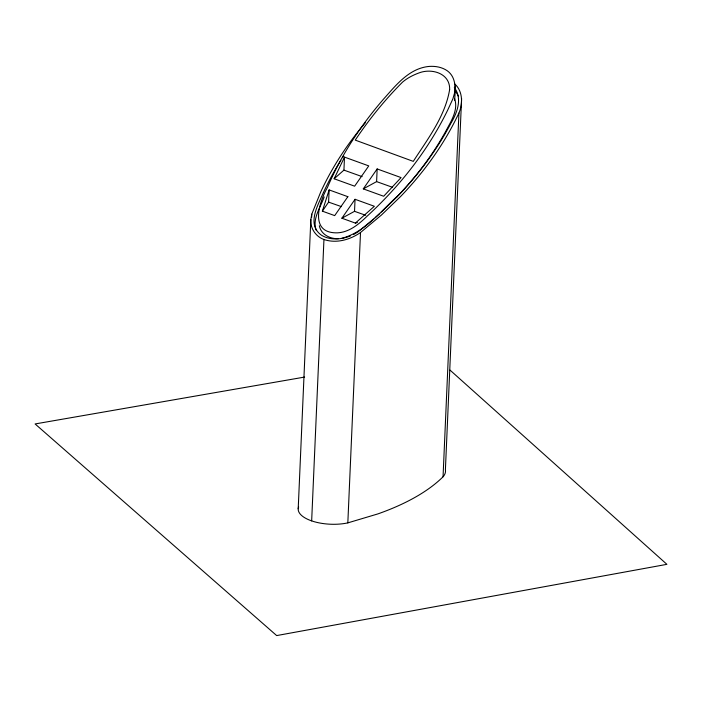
<?xml version="1.0" encoding="UTF-8"?>
<svg xmlns="http://www.w3.org/2000/svg" width="702" height="702" viewBox="0 0 702 702"><rect width="100%" height="100%" fill="white"/><g stroke="black" fill="none" stroke-linecap="round" stroke-linejoin="round"><path stroke-width="1.05" d="M298.21 508.722L310.828 219.603L311.793 214.136L320.656 192.137A337.337 248.666 -19.4 0 1 365.549 122.525M311.644 217.409L311.793 214.136M311.662 520.884L323.947 239.505C315.768 236.6 310.135 228.317 310.828 219.603M347.859 196.692L334.687 215.611L322.367 211.153L328.597 202.123L329.133 189.909L347.894 196.7M334.152 178.773L343.927 170.121L344.498 157.108L368.761 165.891L354.633 186.179L334.152 178.773L344.498 157.108M341.883 218.217L354.528 211.328L355.054 199.289L374.359 206.283L355.379 223.104L341.883 218.217L355.054 199.289M298.631 506.941A32.819 13.873 2.5 0 0 312.53 521.182A32.819 13.873 2.5 0 0 347.832 522.876L360.512 232.52L381.405 215.058L400.728 196.376A337.329 248.666 -19.4 0 0 458.915 113.057C462.934 103.685 462.855 91.251 454.826 84.012M363.285 188.873L376.605 181.616L377.158 168.936L401.061 177.58L383.696 196.262L363.285 188.873L377.158 168.936M454.536 100.526C455.493 90.339 456.774 77.694 447.332 70.823C442.049 67.146 435.573 65.997 429.247 66.418C409.152 68.217 396.016 85.188 383.564 99.096A351.579 268.673 -23.1 0 0 327.386 187.557C318.734 202.957 309.117 233.485 337.416 232.845C349.42 232.248 358.994 224.078 367.19 216.111C380.651 203.72 393.278 190.435 404.914 176.316A352.255 269.182 -23.1 0 0 447.753 109.968L452.887 98.859L454.817 92.129L455.177 85.767M347.832 522.876L377.825 513.925A262.039 110.74 2.5 0 0 443.05 476.79L458.932 113.057M461.609 98.464L445.401 469.743A39.768 16.804 2.5 0 1 443.05 476.79M322.367 211.153L329.133 189.909M323.411 192.541C317.953 205.186 306.432 224.464 321.367 235.161C330.107 240.575 341.391 239.575 350.579 235.881M324.184 196.929C320.56 207.467 312.206 218.515 316.102 230.072M397.007 196.832L381.397 212.039M379.8 213.531L375.122 217.681M373.587 219.015L359.064 231.046M353.554 234.591L358.239 231.713M360.512 232.52C350.07 239.768 336.346 243.752 323.947 239.505M341.734 238.329C365.365 232.125 380.94 210.749 398.499 195.2A334.468 246.551 -19.4 0 0 450.798 123.447C457.16 112.961 462.636 98.526 454.308 87.513M355.379 223.104L357.432 222.552M304.607 377.071L35.1 423.947L276.676 635.582L666.9 564.338L450.008 370.094M338.513 238.662C330.221 239.128 320.884 234.486 319.331 225.693M328.597 202.123L341.418 206.625M354.528 211.328L365.707 215.286M376.605 181.616L392.541 187.32M343.927 170.121L362.127 176.623M455.501 90.918L458.494 96.271M454.545 98.456C458.037 108.187 452.966 117.971 448.394 126.36A328.518 242.172 -19.4 0 1 397.007 196.832M323.42 192.541A334.301 246.437 -19.4 0 1 340.856 160.346M342.532 157.713A334.301 246.437 -19.4 0 1 343.664 155.958M449.657 89.426C445.252 116.199 427.702 139.057 413.276 161.372L355.256 140.119C369.129 119.27 384.924 99.763 402.623 82.037C407.458 77.975 413.118 75.061 419.033 72.911C431.756 68.006 450.087 73.28 449.657 89.426"/></g></svg>
